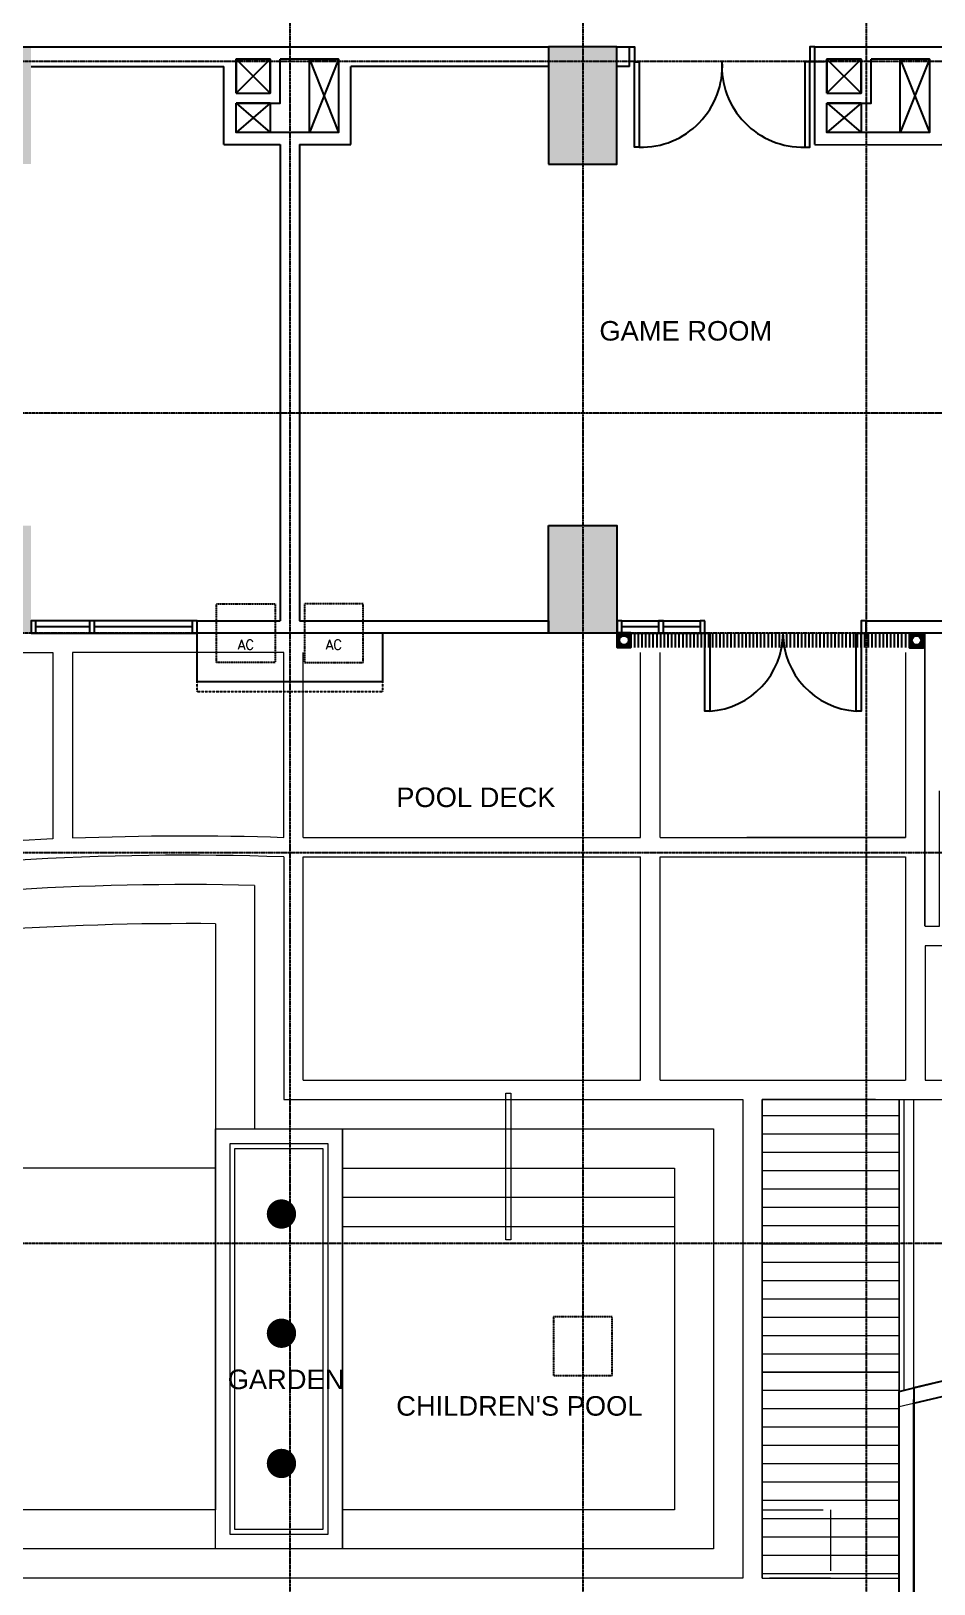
# Model space of a CAD drawing. Header units: inches. Extents: x -189245 to 740841, y -215444 to 469401.
# Drawn here: x -130700 to -121454, y -131788 to -115892 of the extents above; entities that cross this region are included whole.
import ezdxf

# ---------------------------------------------------------------- set-up
doc = ezdxf.new("R2010")
doc.units = ezdxf.units.IN
doc.header["$LTSCALE"] = 10
doc.header["$MEASUREMENT"] = 0
for name, pattern in [('GRID NORMAL$0$GRID BASEMENT$0$GRID GROUND$0$GRID$0$$0$PHANTOM', [2.5, 1.25, -0.25, 0.25, -0.25, 0.25, -0.25]), ('HIDDEN', [0.375, 0.25, -0.125]), ('HIDDEN2', [0.1875, 0.125, -0.0625])]:
    doc.linetypes.add(name, pattern=pattern)
for name, color, linetype in [('2', 2, 'Continuous'), ('A-CMU PLASTER', 8, 'Continuous'), ('A-CMU WALL', 4, 'Continuous'), ('a-dim', 8, 'Continuous'), ('A-DOOR', 1, 'Continuous'), ('A-EQUIPMENT', 2, 'Continuous'), ('A-EQUIPTMENT', 1, 'Continuous'), ('A-GRID', 8, 'Continuous'), ('A-RAILING', 2, 'Continuous'), ('A-TEXT', 3, 'Continuous'), ('A-WINDOW', 2, 'Continuous'), ('COLUMN', 6, 'Continuous'), ('FIX', 2, 'Continuous'), ('GRAY', 8, 'Continuous'), ('HATCH TSG', 9, 'Continuous'), ('PLANTS', 30, 'Continuous'), ('ROOMTAG', 1, 'Continuous'), ('TEXT', 3, 'Continuous'), ('TSG- DIM BODY PLANS', 1, 'Continuous'), ('TSG- LOW WALL', 22, 'Continuous'), ('TSG- plaster', 4, 'Continuous'), ('TSG- PRE CAST', 4, 'Continuous'), ('TSG- WALL 100', 244, 'Continuous'), ('UTILITIES', 3, 'Continuous')]:
    doc.layers.add(name, color=color, linetype=linetype)
doc.layers.add('DEFPOINT', color=7, linetype='Continuous', plot=False)
doc.linetypes.add('ZIGZAG', pattern='A,0.0001,-0.2,[131,ltypeshp.shx,S=0.2,R=0,X=-0.2,Y=0],-0.4,[131,ltypeshp.shx,S=0.2,R=180,X=0.2,Y=0],-0.2', length=0.8001)

# ---------------------------------------------------------------- blocks, each defined once
blk = doc.blocks.new('A$C688269F4')
at = {"layer": 'UTILITIES', "color": 251, "lineweight": 35, "ltscale": 100}
for points in [[(143, 143), (0, 143), (0, 0), (143, 0)], [(132, 132), (11, 132), (11, 11), (132, 11)]]:
    blk.add_lwpolyline(points, close=True, dxfattribs=at)
blk.add_circle((72, 72), 60.7, dxfattribs=at)
at = {"layer": 'UTILITIES', "color": 250, "lineweight": 35, "ltscale": 100}
blk.add_circle((72, 72), 49.8, dxfattribs=at)

msp = doc.modelspace()

# ---------------------------------------------------------------- hatches: boundary and pattern name
at = {"layer": 'GRAY', "lineweight": 0, "ltscale": 100}
h = msp.add_hatch(dxfattribs=at)
h.set_pattern_fill('ANSI31', color=256, scale=1500, angle=135, style=0)
h.set_pattern_definition([(180, (-1014593.76, 83944.01), (-7e-14, -187.5), [])])
h.paths.add_polyline_path([(-123211.97983, -131730.03724), (-121811.15529, -131730.03724), (-121811.15529, -129971.42095), (-121811.15529, -126830.03724), (-122052.09968, -126830.03724), (-123211.97983, -126830.03724)])
h = msp.add_hatch(dxfattribs=at)
h.set_pattern_fill('ANSI31', color=256, scale=1500, angle=135, style=0)
h.set_pattern_definition([(180, (-1014593.73, 83944.2), (-3e-14, -187.5), [])])
h.paths.add_polyline_path([(-123211.94366, -131219.4797), (-121811.11912, -131219.4797), (-121811.11912, -126829.84974), (-123211.94366, -126829.84974)])
at = {"layer": 'HATCH TSG'}
h = msp.add_hatch(color=254, dxfattribs=at)
h.paths.add_polyline_path([(-158824.71608, -94554.32588), (-158824.71608, -93854.32588), (-157824.71608, -93854.32588), (-157824.71608, -94554.32588)])
h.paths.add_polyline_path([(-158824.71608, -98654.32588), (-158824.71608, -97954.32588), (-157824.71608, -97954.32588), (-157824.71608, -98654.32588)])
h.paths.add_polyline_path([(-158824.71608, -106654.32588), (-158824.71608, -105954.32588), (-157724.71608, -105954.32588), (-157724.71608, -106654.32588)])
h.paths.add_polyline_path([(-152149.71608, -102704.32588), (-152149.71608, -101904.32588), (-150949.71608, -101904.32588), (-150949.71608, -102704.32588)])
h.paths.add_polyline_path([(-147974.76923, -102654.32588), (-147974.76923, -101954.32588), (-146974.76923, -101954.32588), (-146974.76923, -102654.32588)])
h.paths.add_polyline_path([(-140399.71608, -109654.32588), (-139699.71608, -109654.32588), (-139699.71608, -108554.32588), (-140399.71608, -108554.32588)])
h.paths.add_polyline_path([(-125399.71608, -117254.32588), (-124699.71608, -117254.32588), (-124699.71608, -116054.32588), (-125399.71608, -116054.32588)])
h.paths.add_polyline_path([(-131399.71608, -117254.32588), (-130699.71608, -117254.32588), (-130699.71608, -116054.32588), (-131399.71608, -116054.32588)])
h.paths.add_polyline_path([(-137399.71608, -117254.32588), (-136699.71608, -117254.32588), (-136699.71608, -116054.32588), (-137399.71608, -116054.32588)])
h.paths.add_polyline_path([(-143398.12939, -117054.32588), (-142698.12939, -117054.32588), (-142698.12939, -116054.32588), (-143398.12939, -116054.32588)])
h.paths.add_polyline_path([(-143398.12939, -120954.32588), (-142698.12939, -120954.32588), (-142698.12939, -122054.32588), (-143398.12939, -122054.32588)])
h.paths.add_polyline_path([(-137399.71608, -120954.32588), (-136699.71608, -120954.32588), (-136699.71608, -122054.32588), (-137399.71608, -122054.32588)])
h.paths.add_polyline_path([(-131399.71608, -120954.32588), (-130699.71608, -120954.32588), (-130699.71608, -122054.32588), (-131399.71608, -122054.32588)])
h.paths.add_polyline_path([(-125399.71608, -120954.32588), (-124699.71608, -120954.32588), (-124699.71608, -122054.32588), (-125399.71608, -122054.32588)])
h.paths.add_polyline_path([(-147974.76923, -128651.52747), (-147974.76923, -127951.52747), (-146974.76923, -127951.52747), (-146974.76923, -128651.52747)])
h.paths.add_polyline_path([(-152149.71672, -127901.52747), (-152149.71672, -128701.52747), (-150949.71672, -128701.52747), (-150949.71672, -127901.52747)])
h.paths.add_polyline_path([(-158824.71608, -136754.32588), (-158824.71608, -136054.32588), (-157824.71608, -136054.32588), (-157824.71608, -136754.32588)])
h.paths.add_polyline_path([(-158824.7154, -124654.32588), (-158824.7154, -123954.32588), (-157724.7154, -123954.32588), (-157724.7154, -124654.32588)])
h.paths.add_polyline_path([(-111949.71608, -110054.32588), (-111349.71608, -110054.32588), (-111349.71608, -108554.32588), (-111949.71608, -108554.32588)])
h.paths.add_polyline_path([(-111949.71608, -113054.32588), (-111349.71608, -113054.32588), (-111349.71608, -114554.32588), (-111949.71608, -114554.32588)])
h.paths.add_polyline_path([(-111949.71608, -117554.32588), (-111349.71608, -117554.32588), (-111349.71608, -116054.32588), (-111949.71608, -116054.32588)])
h.paths.add_polyline_path([(-111949.71608, -120554.32588), (-111349.71608, -120554.32588), (-111349.71608, -122054.32588), (-111949.71608, -122054.32588)])
h.paths.add_polyline_path([(-147974.76923, -109254.32588), (-147974.76923, -108554.32588), (-146974.76923, -108554.32588), (-146974.76923, -109254.32588)])
h.paths.add_polyline_path([(-147974.76923, -122054.32588), (-147974.76923, -121354.32588), (-146974.76923, -121354.32588), (-146974.76923, -122054.32588)])
at = {"layer": 'UTILITIES', "ltscale": 100}
h = msp.add_hatch(dxfattribs=at)
h.set_pattern_fill('_USER', color=250, scale=38, angle=90, style=0, pattern_type=0)
h.set_pattern_definition([(90, (-863389.76, -80038.216), (-38, 2e-15), [])])
h.paths.add_polyline_path([(-121704.71396, -122054.32588), (-124556.44033, -122054.32588), (-124556.44033, -122201.03928), (-121704.71396, -122201.03928)])

# ---------------------------------------------------------------- linework, layer by layer
at = {"layer": '2', "color": 2}
for points in [[(-124522.03679, -116204.32588), (-124572.03679, -116204.32588), (-124572.03679, -116054.32588), (-124522.03679, -116054.32588)], [(-122725.40103, -116204.32588), (-122675.40103, -116204.32588), (-122675.40103, -116054.32588), (-122725.40103, -116054.32588)], [(-124522.03679, -116205.92002), (-124472.03679, -116205.92002), (-124472.03679, -117080.92002), (-124522.03679, -117080.92002)], [(-122725.40103, -116205.92002), (-122775.40103, -116205.92002), (-122775.40103, -117080.92002), (-122725.40103, -117080.92002)]]:
    msp.add_lwpolyline(points, close=True, dxfattribs=at)
at = {"layer": 'A-CMU PLASTER'}
msp.add_line((-122675.40103, -116204.32588), (-122574.75225, -116204.32588), dxfattribs=at)
at = {"layer": 'A-CMU WALL', "color": 1}
for p, q in [((-127549.86065, -116179.79242), (-127849.86065, -116929.39076)), ((-127849.86065, -116179.79242), (-127549.86065, -116929.39076)), ((-121499.71608, -116179.79242), (-121799.71608, -116929.39076)), ((-121799.71608, -116179.79242), (-121499.71608, -116929.39076))]:
    msp.add_line(p, q, dxfattribs=at)
at = {"layer": 'A-CMU WALL', "lineweight": 0}
for p, q in [((-121811.15529, -129971.42095), (-121811.15529, -126830.03724)), ((-121811.15529, -126830.03724), (-121495.86683, -126830.03724)), ((-121661.11912, -129781.84085), (-121661.11912, -126829.84974)), ((-121661.15529, -129782.02835), (-111499.60768, -127390.95646)), ((-121811.15529, -129971.42095), (-114561.15529, -128265.45333)), ((-121811.11912, -129817.13673), (-118974.57151, -129149.6804)), ((-121811.11912, -129971.23345), (-118974.57151, -129303.77712)), ((-121811.11912, -129971.23345), (-121811.11912, -129817.13673)), ((-121661.15529, -134204.32588), (-121661.15529, -129936.12507)), ((-121661.11912, -131219.4797), (-121661.11912, -129935.93757))]:
    msp.add_line(p, q, dxfattribs=at)
at = {"layer": 'A-CMU WALL'}
msp.add_line((-121661.11912, -129782.02835), (-121661.11912, -134204.32588), dxfattribs=at)
at = {"layer": 'A-CMU WALL', "color": 3}
msp.add_line((-121661.11912, -134204.32588), (-121661.11912, -129900.82919), dxfattribs=at)
at = {"layer": 'A-CMU WALL'}
for points in [[(-128599.86276, -116528.92637), (-128249.86065, -116528.92637), (-128249.86065, -116179.32573), (-128599.86065, -116179.32573)], [(-127849.86065, -116179.32573), (-127549.86065, -116179.32573), (-127549.86065, -116929.39076), (-127849.86065, -116929.39076)], [(-122549.71819, -116528.92637), (-122199.71608, -116528.92637), (-122199.71608, -116179.32573), (-122549.71608, -116179.32573)], [(-121799.71608, -116179.32573), (-121499.71608, -116179.32573), (-121499.71608, -116929.39076), (-121799.71608, -116929.39076)], [(-128599.86276, -116628.92653), (-128249.57517, -116628.818), (-128249.9008, -116929.39076), (-128599.9008, -116929.39076)], [(-122549.71819, -116628.92653), (-122199.4306, -116628.818), (-122199.75624, -116929.39076), (-122549.75624, -116929.39076)]]:
    msp.add_lwpolyline(points, close=True, dxfattribs=at)
at = {"layer": 'A-CMU WALL', "lineweight": 0}
for points in [[(-121545.83066, -125054.13838), (-121545.83066, -124345.24681), (-121545.83066, -122054.13838)], [(-121545.83066, -125054.13838), (-121395.83066, -125054.13838), (-121395.83066, -124345.24681), (-121395.83066, -123669.49432)], [(-121811.11912, -126829.84974), (-121811.11912, -129817.13673)]]:
    msp.add_lwpolyline(points, dxfattribs=at)
at = {"layer": 'a-dim', "lineweight": 0, "ltscale": 500}
for p, q in [((-127911.97983, -124145.3195), (-127911.97983, -122254.32588)), ((-121745.86683, -122254.32588), (-121745.86683, -124145.3195)), ((-121745.83066, -122254.13838), (-121745.83066, -124145.132)), ((-127911.97983, -126630.03724), (-127911.97983, -124345.43431)), ((-121745.86683, -124345.43431), (-121745.86683, -126630.03724)), ((-121745.83066, -124345.24681), (-121745.83066, -126629.84974)), ((-119324.57151, -125254.13838), (-121545.83066, -125254.13838)), ((-121545.83066, -125254.13838), (-121545.83066, -126629.84974)), ((-127911.97983, -126630.03724), (-124458.52753, -126630.03724)), ((-121545.83066, -126629.84974), (-119324.57151, -126629.84974)), ((-128811.97983, -127530.03724), (-138754.12705, -127530.03724))]:
    msp.add_line(p, q, dxfattribs=at)
for points in [[(-132426.17018, -122254.32588), (-130476.17018, -122254.32588), (-130476.17018, -124160.24638, 0.0165786661), (-132426.17018, -124315.68022)], [(-128111.97983, -124145.3195), (-128111.97983, -122254.32588), (-130276.17018, -122254.32588), (-130276.17018, -124151.64208, -0.0183427193)]]:
    msp.add_lwpolyline(points, format="xyb", close=True, dxfattribs=at)
at = {"layer": 'A-DOOR'}
for centre, start, end in [((-124451.43436, -116250.57666), 268.578672429, 3.081958546), ((-122796.00345, -116250.57666), 176.918041454, 271.421327571)]:
    msp.add_arc(centre, 830.59891, start, end, dxfattribs=at)
at = {"layer": 'A-EQUIPMENT', "ltscale": 100}
msp.add_lwpolyline([(-127099.75225, -122054.32586), (-127099.75225, -122554.32586), (-128999.75225, -122554.32586), (-128999.75225, -122054.32586)], dxfattribs=at)
at = {"layer": 'A-EQUIPTMENT', "color": 1, "linetype": 'HIDDEN2'}
for points in [[(-128199.75225, -122354.32586), (-128799.75225, -122354.32586), (-128799.75225, -121754.32586), (-128199.75225, -121754.32586)], [(-127899.75225, -122354.32586), (-127299.75225, -122354.32586), (-127299.75225, -121754.32586), (-127899.75225, -121754.32586)]]:
    msp.add_lwpolyline(points, close=True, dxfattribs=at)
at = {"layer": 'A-EQUIPTMENT', "linetype": 'HIDDEN'}
msp.add_lwpolyline([(-127099.75225, -122554.32586), (-127099.75225, -122654.32586), (-128999.75225, -122654.32586), (-128999.75225, -122554.32586)], dxfattribs=at)
at = {"layer": 'A-GRID', "linetype": 'GRID NORMAL$0$GRID BASEMENT$0$GRID GROUND$0$GRID$0$$0$PHANTOM'}
for p, q in [((-128049.75225, -84045.69046), (-128049.75225, -142774.05561)), ((-125049.75225, -84045.69046), (-125049.75225, -142774.05561)), ((-122149.75225, -84045.69046), (-122149.75225, -142774.05561)), ((-106879.08048, -116204.32588), (-168894.52032, -116204.32588)), ((-106879.08048, -119804.32588), (-168894.52032, -119804.32588)), ((-106879.08048, -122054.32588), (-168894.52032, -122054.32588)), ((-106879.08048, -124304.32588), (-168894.52032, -124304.32588)), ((-106879.08048, -128304.32588), (-150949.71672, -128304.32588))]:
    msp.add_line(p, q, dxfattribs=at)
at = {"layer": 'A-RAILING', "lineweight": 0}
for p, q in [((-121661.15529, -134199.80197), (-121661.15529, -129936.12507)), ((-121661.11912, -131219.4797), (-121661.11912, -129935.93757))]:
    msp.add_line(p, q, dxfattribs=at)
at = {"layer": 'A-WINDOW', "color": 1, "ltscale": 100}
for p, q in [((-129049.39077, -121929.32588), (-130649.53533, -121929.32588)), ((-130649.53533, -122054.32588), (-129024.39077, -122054.32588)), ((-124647.94863, -121929.32588), (-123847.94863, -121929.32588)), ((-124647.94863, -122054.32588), (-123847.94863, -122054.32588))]:
    msp.add_line(p, q, dxfattribs=at)
at = {"layer": 'A-WINDOW', "color": 2}
for p, q in [((-130099.39077, -121991.82588), (-130649.39077, -121991.82588)), ((-129049.39077, -121991.82588), (-130049.39077, -121991.82588)), ((-124273.94174, -121991.82588), (-124649.53534, -121991.82588)), ((-123849.53534, -121991.82588), (-124223.94174, -121991.82588))]:
    msp.add_line(p, q, dxfattribs=at)
for points in [[(-130649.53533, -121929.32588), (-130699.53533, -121929.32588), (-130699.53533, -122054.32588), (-130649.53533, -122054.32588)], [(-130049.53533, -121929.32588), (-130099.53533, -121929.32588), (-130099.53533, -122054.32588), (-130049.53533, -122054.32588)], [(-128999.39077, -121929.32588), (-129049.39077, -121929.32588), (-129049.39077, -122054.32588), (-128999.39077, -122054.32588)], [(-124649.53534, -121929.32588), (-124699.53534, -121929.32588), (-124699.53534, -122054.32588), (-124649.53534, -122054.32588)], [(-124224.08631, -121929.32588), (-124274.08631, -121929.32588), (-124274.08631, -122054.32588), (-124224.08631, -122054.32588)], [(-123799.67991, -121929.32588), (-123849.67991, -121929.32588), (-123849.67991, -122054.32588), (-123799.67991, -122054.32588)]]:
    msp.add_lwpolyline(points, close=True, dxfattribs=at)
at = {"layer": 'A-WINDOW', "color": 2, "ltscale": 100}
for points in [[(-123749.67991, -122854.32588), (-123799.67991, -122854.32588), (-123799.67991, -122054.32588), (-123749.67991, -122054.32588)], [(-122249.67991, -122054.32588), (-122199.67991, -122054.32588), (-122199.67991, -122854.32588), (-122249.67991, -122854.32588)]]:
    msp.add_lwpolyline(points, close=True, dxfattribs=at)
at = {"layer": 'A-WINDOW'}
msp.add_lwpolyline([(-122149.67991, -121929.32588), (-122199.67991, -121929.32588), (-122199.67991, -122054.32588), (-122149.67991, -122054.32588)], close=True, dxfattribs=at)
at = {"layer": 'A-WINDOW', "color": 1, "ltscale": 100}
for centre, start, end in [((-123799.67991, -122054.32588), 273.583321698, 359.99999997), ((-122200.09663, -122054.32588), 180.00000003, 266.416678302)]:
    msp.add_arc(centre, 800, start, end, dxfattribs=at)
at = {"layer": 'COLUMN'}
for points in [[(-125399.71608, -117254.32588), (-124699.71608, -117254.32588), (-124699.71608, -116054.32588), (-125399.71608, -116054.32588)], [(-125399.71608, -120954.32588), (-124699.71608, -120954.32588), (-124699.71608, -122054.32588), (-125399.71608, -122054.32588)]]:
    msp.add_lwpolyline(points, close=True, dxfattribs=at)
at = {"layer": 'DEFPOINT'}
msp.add_lwpolyline([(-153449.75225, -139454.41584), (-146974.75225, -139453.85919), (-146974.57151, -132379.51338), (-144126.54732, -132379.32588), (-144124.60768, -134204.32588), (-121661.11912, -134204.32588), (-121661.11912, -129936.11656), (-111350.204, -127509.71863), (-111350.204, -116054.32588), (-111349.71608, -100691.3201), (-126372.62608, -96407.77684), (-126429.17978, -96399.61447), (-144126.54732, -96399.61447), (-144126.54732, -98229.32588), (-146974.75225, -98229.32588), (-146974.75225, -91154.32593), (-153449.75225, -91154.32588)], dxfattribs=at)
at = {"layer": 'DEFPOINT', "linetype": 'HIDDEN2'}
msp.add_lwpolyline([(-124749.75225, -129054.88746), (-125349.75225, -129054.88746), (-125349.75225, -129654.88746), (-124749.75225, -129654.88746)], close=True, dxfattribs=at)
at = {"layer": 'FIX', "lineweight": 0}
for p, q in [((-128811.97983, -125030.03724), (-128811.97983, -127030.03724)), ((-122052.09968, -126830.03724), (-121811.15529, -126830.03724)), ((-128811.97983, -127030.03724), (-128811.97983, -131030.03724)), ((-127511.97983, -127530.03724), (-124111.97983, -127530.03724)), ((-124111.97983, -127530.03724), (-124111.97983, -131030.03724)), ((-128811.97983, -131030.03724), (-132959.85903, -131030.03724)), ((-124111.97983, -131030.03724), (-127511.97983, -131030.03724))]:
    msp.add_line(p, q, dxfattribs=at)
msp.add_lwpolyline([(-125836.97983, -126763.70877), (-125786.97983, -126763.70877), (-125786.97983, -128263.70877), (-125836.97983, -128263.70877)], close=True, dxfattribs=at)
for points in [[(-122052.09968, -126830.03724), (-123211.97983, -126830.03724), (-123211.97983, -131730.03724), (-121811.15529, -131730.03724)], [(-122052.06351, -126829.84974), (-123211.94366, -126829.84974), (-123211.94366, -131219.4797)], [(-128811.97983, -127130.03724), (-127511.97983, -127130.03724), (-127511.97983, -131430.03724), (-128811.97983, -131430.03724), (-128811.97983, -127130.03724)]]:
    msp.add_lwpolyline(points, dxfattribs=at)
msp.add_arc((-129107.93106, -153635.1419), 28606.6356, 89.407233386, 108.646166824, dxfattribs=at)
at = {"layer": 'GRAY', "lineweight": 0, "ltscale": 100}
for p, q in [((-124458.52753, -124145.3195), (-124458.52753, -122254.32588)), ((-124258.52753, -124145.3195), (-124258.52753, -122254.32588)), ((-127911.97983, -124145.3195), (-124458.52753, -124145.3195)), ((-124258.52753, -124145.3195), (-121745.86683, -124145.3195)), ((-123369.58887, -124145.132), (-121745.83066, -124145.132)), ((-127911.97983, -124345.43431), (-124458.52753, -124345.43431)), ((-124458.52753, -126630.03724), (-124458.52753, -124345.43431)), ((-124258.52753, -126630.03724), (-124258.52753, -124345.43431)), ((-124258.52753, -124345.43431), (-121745.86683, -124345.43431)), ((-123369.58887, -124345.24681), (-121745.83066, -124345.24681)), ((-124258.52753, -126630.03724), (-121745.86683, -126630.03724)), ((-123369.58887, -126629.84974), (-121745.83066, -126629.84974)), ((-121661.11912, -126829.84974), (-119123.99882, -126829.84974)), ((-127511.97983, -127830.03724), (-124111.97983, -127830.03724)), ((-127511.97983, -128130.03724), (-124111.97983, -128130.03724))]:
    msp.add_line(p, q, dxfattribs=at)
for points in [[(-123211.94366, -131219.4797), (-123211.94366, -126829.84974), (-121811.11912, -126829.84974)], [(-121761.11912, -126829.84974), (-121761.11912, -129805.37144)], [(-121811.11912, -129805.79851), (-121811.11912, -129817.13673)], [(-121811.11912, -129971.23345), (-121811.11912, -131219.4797)]]:
    msp.add_lwpolyline(points, dxfattribs=at)
msp.add_lwpolyline([(-128661.97983, -127280.03724), (-127661.97983, -127280.03724), (-127661.97983, -131280.03724), (-128661.97983, -131280.03724)], close=True, dxfattribs=at)
at = {"layer": 'GRAY', "lineweight": 0, "ltscale": 100, "const_width": 150}
for points in [[(-128210.58676, -128000.97436, 1), (-128060.58676, -128000.97436, 1)], [(-128210.58676, -129221.47716, 1), (-128060.58676, -129221.47716, 1)], [(-128210.58676, -130554.36232, 1), (-128060.58676, -130554.36232, 1)]]:
    msp.add_lwpolyline(points, format="xyb", close=True, dxfattribs=at)
at = {"layer": 'GRAY', "linetype": 'HIDDEN2', "lineweight": 0, "ltscale": 500}
msp.add_lwpolyline([(-123211.97983, -131030.03724), (-122511.97983, -131030.03724), (-122511.97983, -131730.03724), (-123211.97983, -131730.03724)], close=True, dxfattribs=at)
at = {"layer": 'PLANTS', "color": 1, "linetype": 'ZIGZAG', "lineweight": 0, "ltscale": 200}
msp.add_lwpolyline([(-128611.97983, -127330.03724), (-127711.97983, -127330.03724), (-127711.97983, -131230.03724), (-128611.97983, -131230.03724)], close=True, dxfattribs=at)
at = {"layer": 'ROOMTAG', "lineweight": 0}
for p, q in [((-128111.97983, -124345.43431), (-128111.97983, -126830.03724)), ((-128411.97983, -124636.85643), (-128411.97983, -127130.03724)), ((-128111.97983, -126830.03724), (-124458.52753, -126830.03724)), ((-128411.97983, -127130.03724), (-124758.52753, -127130.03724)), ((-124758.52753, -131430.03724), (-132959.85903, -131430.03724)), ((-124458.52753, -131730.03724), (-132759.85903, -131730.03724))]:
    msp.add_line(p, q, dxfattribs=at)
for points in [[(-121545.86683, -125054.32588), (-121545.86683, -124345.43431), (-121545.86683, -122054.32588)], [(-127811.97983, -126830.03724), (-123411.97983, -126830.03724), (-123411.97983, -131730.03724), (-127811.97983, -131730.03724)]]:
    msp.add_lwpolyline(points, dxfattribs=at)
msp.add_lwpolyline([(-127511.97983, -131430.03724), (-127511.97983, -127130.03724), (-123711.97983, -127130.03724), (-123711.97983, -131430.03724)], close=True, dxfattribs=at)
for radius, start, end in [(29306.6356, 88.052495958, 109.631628654), (29006.6356, 88.62518028, 109.214393002)]:
    msp.add_arc((-129107.93106, -153635.1419), radius, start, end, dxfattribs=at)
at = {"layer": 'TSG- DIM BODY PLANS', "color": 1}
for p, q in [((-128599.86065, -116179.32573), (-128249.86065, -116528.92637)), ((-128249.86276, -116179.39846), (-128599.86065, -116528.92637)), ((-122549.71608, -116179.32573), (-122199.71608, -116528.92637)), ((-122199.71819, -116179.39846), (-122549.71608, -116528.92637)), ((-128249.57537, -116628.99925), (-128599.86065, -116929.39076)), ((-128598.20809, -116628.92653), (-128249.9008, -116929.39076)), ((-122199.4308, -116628.99925), (-122549.71608, -116929.39076)), ((-122548.06352, -116628.92653), (-122199.75624, -116929.39076))]:
    msp.add_line(p, q, dxfattribs=at)
at = {"layer": 'TSG- LOW WALL', "color": 3, "ltscale": 100}
for p, q in [((-121811.15529, -134054.32588), (-121811.15529, -129971.42095)), ((-121811.11912, -131219.4797), (-121811.11912, -129971.23345)), ((-121661.15529, -129936.12507), (-121661.15529, -134204.32588)), ((-121661.11912, -129935.93757), (-121661.11912, -131219.4797))]:
    msp.add_line(p, q, dxfattribs=at)
for points in [[(-121661.26369, -129781.84085), (-121661.26369, -129935.93757), (-111350.34858, -127509.71863), (-111349.71608, -125054.13838), (-111499.71608, -125054.13838), (-111499.71608, -127390.76896)], [(-121661.26369, -134049.61447), (-121811.26369, -134049.61447), (-121811.26369, -129817.13673), (-121661.26369, -129781.84085)]]:
    msp.add_lwpolyline(points, close=True, dxfattribs=at)
at = {"layer": 'TSG- plaster', "color": 4, "linetype": 'Continuous'}
for p, q in [((-127549.86065, -116179.79242), (-128148.91679, -116179.32573)), ((-124572.00062, -116254.32588), (-124572.00062, -116054.32588)), ((-122675.40103, -116054.32588), (-120998.95737, -116054.32588)), ((-122674.71608, -117054.39076), (-122675.40103, -116054.32588)), ((-121499.71608, -116179.79242), (-122098.77222, -116179.32573)), ((-121629.74704, -116054.32588), (-119149.60768, -116054.32588)), ((-130699.71608, -116254.32588), (-128724.86065, -116254.32588)), ((-128724.86065, -117054.39076), (-128724.86065, -116254.32588)), ((-125397.98481, -116254.32588), (-127424.86065, -116254.32588)), ((-127424.86065, -117054.39076), (-127424.86065, -116254.32588)), ((-124572.00062, -116254.32588), (-124701.15821, -116254.32588)), ((-128724.86065, -117054.39076), (-128149.75225, -117054.39076)), ((-128149.75225, -117054.39076), (-128149.75225, -121929.32588)), ((-127949.75206, -117054.39076), (-127949.75225, -121929.32588)), ((-127949.75206, -117054.39076), (-127424.86065, -117054.39076)), ((-122674.71572, -117054.92164), (-121374.71608, -117054.39076))]:
    msp.add_line(p, q, dxfattribs=at)
at = {"layer": 'TSG- plaster', "ltscale": 500}
msp.add_line((-128149.75225, -122054.21573), (-128149.75225, -122054.32588), dxfattribs=at)
at = {"layer": 'TSG- plaster', "color": 4, "linetype": 'Continuous'}
for points in [[(-134506.36775, -116054.32588), (-128423.86475, -116054.32588)], [(-128642.60483, -116054.32588), (-125397.98481, -116054.32588)], [(-127849.86065, -116179.32573), (-127549.86276, -116179.32573), (-127549.86276, -116929.39076), (-128599.86065, -116929.39076), (-128599.86065, -116628.92653)], [(-128599.86065, -116528.9991), (-128599.86065, -116179.32573), (-128249.86065, -116179.32573)], [(-128249.86065, -116179.39846), (-128249.86276, -116179.39846), (-128249.86276, -116528.9991)], [(-128249.86276, -116628.81809), (-128249.86276, -116628.99925), (-128148.91679, -116628.99925), (-128148.91679, -116179.39846)], [(-124697.98481, -116054.32588), (-124572.00062, -116054.32588)], [(-121799.71608, -116179.32573), (-121499.71819, -116179.32573), (-121499.71819, -116929.39076), (-122549.71608, -116929.39076), (-122549.71608, -116628.92653)], [(-122549.71608, -116528.9991), (-122549.71608, -116179.32573), (-122199.71608, -116179.32573)], [(-122199.71608, -116179.39846), (-122199.71819, -116179.39846), (-122199.71819, -116528.9991)], [(-122199.71819, -116628.81809), (-122199.71819, -116628.99925), (-122098.77222, -116628.99925), (-122098.77222, -116179.39846)], [(-128599.86276, -116528.9991), (-128249.86276, -116528.9991)], [(-122549.71819, -116528.9991), (-122199.71819, -116528.9991)]]:
    msp.add_lwpolyline(points, dxfattribs=at)
at = {"layer": 'TSG- PRE CAST', "ltscale": 100}
msp.add_lwpolyline([(-127949.75225, -121929.32588), (-125400.09534, -121929.32588), (-125400.09534, -122053.85924), (-128999.39077, -122054.32588), (-128999.39077, -121929.32588), (-128149.75225, -121929.32588)], dxfattribs=at)
msp.add_lwpolyline([(-121099.53533, -122054.32588), (-122149.67991, -122054.32588), (-122149.67991, -121929.32588), (-121099.53533, -121929.32588)], close=True, dxfattribs=at)
at = {"layer": 'TSG- WALL 100', "ltscale": 100}
for p, q in [((-128599.86276, -116628.92653), (-128249.86276, -116628.92653)), ((-128598.20809, -116628.92653), (-128249.86276, -116628.92653)), ((-122549.71819, -116628.92653), (-122199.71819, -116628.92653)), ((-122548.06352, -116628.92653), (-122199.71819, -116628.92653))]:
    msp.add_line(p, q, dxfattribs=at)
at = {"layer": 'TSG- WALL 100', "color": 164, "ltscale": 100}
for p, q in [((-128249.86276, -116628.92653), (-128599.86276, -116628.92653)), ((-122199.71819, -116628.92653), (-122549.71819, -116628.92653))]:
    msp.add_line(p, q, dxfattribs=at)

# ---------------------------------------------------------------- block references
at = {"layer": 'UTILITIES', "ltscale": 100}
msp.add_blockref('A$C688269F4', (-124699.60733, -122199.26648), dxfattribs=at)
at = {"layer": 'UTILITIES', "color": 250, "ltscale": 100}
msp.add_blockref('A$C688269F4', (-121704.7136, -122201.0395), dxfattribs=at)

# ---------------------------------------------------------------- texts
at = {"layer": 'A-TEXT', "char_height": 100, "width": 5794.7602848, "attachment_point": 1}
for insert in [(-128582.62924, -122123.76132), (-127682.62924, -122123.76132)]:
    msp.add_mtext('{\\Fromans|c0;AC}', dxfattribs=dict(at, insert=insert))
at = {"layer": 'TEXT', "char_height": 200, "attachment_point": 7}
for s, insert, width in [('{\\fArial|b0|i0|c0|p34;GAME ROOM}', (-124879.93554, -119063.00508), 2395.9528394), ('{\\fArial|b0|i0|c0|p34;POOL DECK}', (-126959.83608, -123838.35989), 2395.9528394), ('{\\fArial|b0|i0|c0|p34;GARDEN}', (-128685.97508, -129796.48777), 2395.9528394), ("{\\fArial|b0|i0|c0|p34;CHILDREN'S POOL}", (-126960.19634, -130068.11614), 2915.7945931)]:
    msp.add_mtext(s, dxfattribs=dict(at, insert=insert, width=width))

doc.saveas('drawing.dxf')
